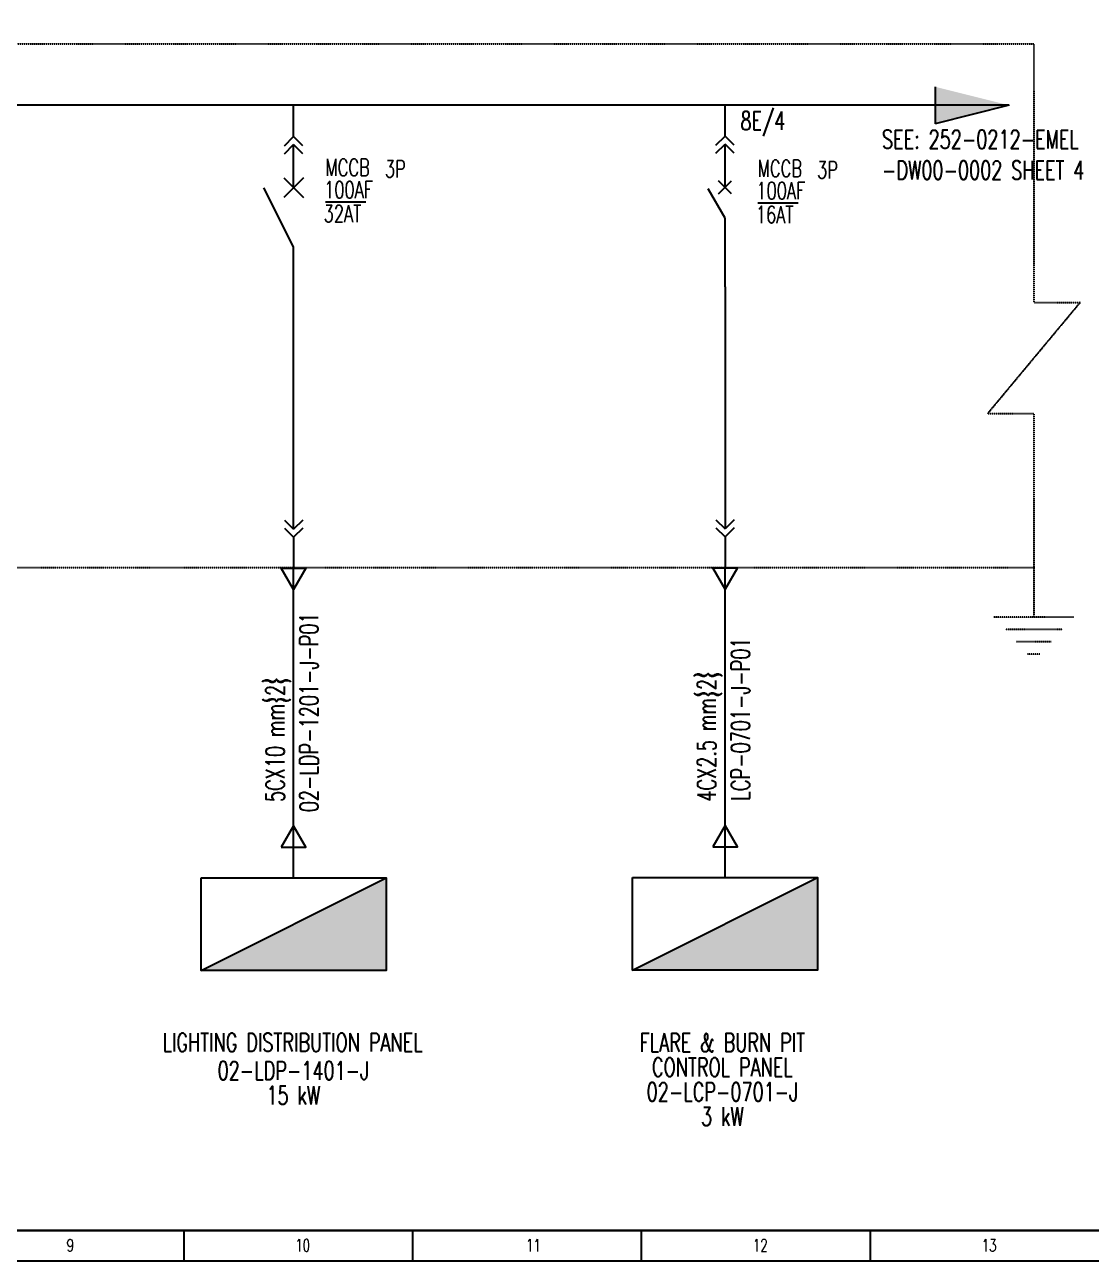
# Model space of a CAD drawing. Header units: millimetres. Extents: x 3292726 to 8935364, y 4222064 to 4817603.
# Drawn here: x 6610189 to 6855064, y 4222064 to 4505860 of the extents above; entities that cross this region are included whole.
import ezdxf
from ezdxf.enums import TextEntityAlignment as Align

# ---------------------------------------------------------------- set-up
doc = ezdxf.new("R2010")
doc.units = ezdxf.units.MM
doc.linetypes.add('JIS_02_0.7', pattern=[1.35, 0.75, -0.6])
for name, color, linetype in [('ELECTRICAL', 7, 'Continuous'), ('Label', 7, 'Continuous'), ('LGT1', 7, 'Continuous')]:
    doc.layers.add(name, color=color, linetype=linetype)
doc.styles.add('HZTXT', font='simplexs.shx', dxfattribs={"width": 0.7, "bigfont": 'hztxt.shx'})
doc.styles.add('TEG BORDER', font='txt_qlt.shx', dxfattribs={"width": 0.7, "bigfont": 'hztxt.shx'})

# ---------------------------------------------------------------- blocks, each defined once
blk = doc.blocks.new('TEG BORDER A2')
at = {"linetype": 'Continuous'}
blk.add_line((5, 5), (489, 5), dxfattribs=at)
for p, q in [((334.12, 0), (334.12, 5)), ((371.25, 0), (371.25, 5)), ((408.37, 0), (408.37, 5)), ((445.5, 0), (445.5, 5))]:
    blk.add_line(p, q)
at = {"color": 5, "lineweight": 15}
blk.add_lwpolyline([(0, 420), (594, 420), (594, 0), (0, 0)], close=True, dxfattribs=at)
blk.add_lwpolyline([(5, 415), (589, 415), (589, 5), (5, 5)], close=True)
at = {"char_height": 2, "width": 2, "attachment_point": 7, "style": 'TEG BORDER'}
for s, insert in [('9', (315.05, 1.59)), ('\\pi2.2204e-016;10', (352.17, 1.59)), ('\\pi0.3;11', (389.3, 1.59)), ('\\pi2.2204e-016;12', (426.42, 1.59)), ('\\pi2.2204e-016;13', (463.55, 1.59))]:
    blk.add_mtext(s, dxfattribs=dict(at, insert=insert))
blk = doc.blocks.new('cb')
at = {"color": 7, "linetype": 'Continuous'}
for p, q in [((1411.02, -2255.93), (1404.95, -2243.93)), ((1409.02, -2241.93), (1413.02, -2245.93)), ((1413.02, -2241.93), (1409.02, -2245.93))]:
    blk.add_line(p, q, dxfattribs=at)

msp = doc.modelspace()

# ---------------------------------------------------------------- hatches: boundary and pattern name
at = {"layer": 'ELECTRICAL'}
h = msp.add_hatch(color=256, dxfattribs=at)
h.dxf.hatch_style = 1
h.paths.add_polyline_path([(6836206, 4487365), (6819227, 4483120), (6819227, 4491609)])
at = {"layer": 'ELECTRICAL', "lineweight": -3}
h = msp.add_hatch(color=256, dxfattribs=at)
h.dxf.hatch_style = 1
h.paths.add_polyline_path([(6650692, 4288824), (6693137, 4310046), (6693137, 4288824)])
h = msp.add_hatch(color=256, dxfattribs=at)
h.dxf.hatch_style = 1
h.paths.add_polyline_path([(6749755, 4288897), (6792204, 4310121), (6792204, 4288897)])

# ---------------------------------------------------------------- linework, layer by layer
at = {"lineweight": -3}
for p, q in [((6679247, 4465219), (6688522, 4465219)), ((6778489, 4464999), (6787764, 4464999))]:
    msp.add_line(p, q, dxfattribs=at)
for p, q in [((6671914, 4440746), (6671914, 4454876)), ((6671914, 4390077), (6671914, 4440746))]:
    msp.add_line(p, q)
at = {"color": 1, "linetype": 'JIS_02_0.7', "lineweight": -3, "ltscale": 20}
for p, q in [((6852478, 4442087), (6831254, 4416618)), ((6841866, 4442087), (6852478, 4442087)), ((6831254, 4416618), (6841866, 4416618)), ((6841866, 4381244), (6841866, 4369925)), ((6851063, 4369925), (6832669, 4369925)), ((6848469, 4367095), (6835263, 4367095)), ((6845875, 4364265), (6837857, 4364265)), ((6843281, 4361435), (6840451, 4361435))]:
    msp.add_line(p, q, dxfattribs=at)
at = {"color": 6}
msp.add_lwpolyline([(6174016, 4816337), (7014488, 4816337), (7014488, 4222064), (6174016, 4222064)], close=True, dxfattribs=at)
at = {"color": 1, "linetype": 'JIS_02_0.7', "lineweight": -3, "ltscale": 20}
for points in [[(6205145, 4466141), (6205145, 4501514), (6841866, 4501514), (6841866, 4442087)], [(6841866, 4416618), (6841866, 4381244), (6205145, 4381244), (6205145, 4440672)]]:
    msp.add_lwpolyline(points, dxfattribs=at)
at = {"layer": 'ELECTRICAL'}
for p, q in [((6819227, 4491609), (6819227, 4483120)), ((6836206, 4487365), (6210805, 4487365)), ((6671914, 4480201), (6671914, 4487275)), ((6770980, 4480290), (6770980, 4487365)), ((6836206, 4487365), (6819227, 4483120)), ((6669814, 4478100), (6671914, 4480201)), ((6669814, 4476261), (6671914, 4478362)), ((6674015, 4478100), (6671914, 4480201)), ((6674015, 4476261), (6671914, 4478362)), ((6671914, 4468458), (6671914, 4478362)), ((6768878, 4478189), (6770980, 4480290)), ((6768878, 4476349), (6770980, 4478451)), ((6773081, 4478189), (6770980, 4480290)), ((6773081, 4476349), (6770980, 4478451)), ((6770980, 4468546), (6770980, 4478451)), ((6769479, 4467045), (6772480, 4470047)), ((6772480, 4467045), (6769479, 4470047)), ((6770980, 4461471), (6767088, 4468211)), ((6770980, 4445669), (6770980, 4461471)), ((6770980, 4445669), (6770980, 4390159)), ((6669814, 4392178), (6671914, 4390077)), ((6669814, 4390338), (6671914, 4388237)), ((6674015, 4392178), (6671914, 4390077)), ((6674015, 4390338), (6671914, 4388237)), ((6768878, 4392260), (6770980, 4390159)), ((6768878, 4390420), (6770980, 4388319)), ((6773081, 4392260), (6770980, 4390159)), ((6773081, 4390420), (6770980, 4388319)), ((6671914, 4388237), (6671914, 4381163)), ((6770980, 4388319), (6770980, 4381244)), ((6671914, 4310046), (6671914, 4381163)), ((6770980, 4310077), (6770980, 4381244))]:
    msp.add_line(p, q, dxfattribs=at)
at = {"layer": 'ELECTRICAL', "lineweight": -3}
for p, q in [((6650692, 4288824), (6693137, 4310046)), ((6749755, 4288897), (6792204, 4310121))]:
    msp.add_line(p, q, dxfattribs=at)
at = {"layer": 'ELECTRICAL'}
for points in [[(6669085, 4381120), (6674744, 4381120), (6671914, 4376219), (6669085, 4381120)], [(6768150, 4381244), (6773809, 4381244), (6770980, 4376343), (6768150, 4381244)], [(6669085, 4317121), (6674744, 4317121), (6671914, 4322022), (6669085, 4317121)], [(6768150, 4317196), (6773809, 4317196), (6770980, 4322097), (6768150, 4317196)]]:
    msp.add_lwpolyline(points, dxfattribs=at)
at = {"layer": 'ELECTRICAL', "lineweight": -3}
for points in [[(6650692, 4310046), (6693137, 4310046), (6693137, 4288824), (6650692, 4288824)], [(6749755, 4310121), (6792204, 4310121), (6792204, 4288897), (6749755, 4288897)]]:
    msp.add_lwpolyline(points, close=True, dxfattribs=at)

# ---------------------------------------------------------------- block references
for name, p, xscale, yscale, zscale in [('TEG BORDER A2', (6174016, 4222064), 1414.935625758968, 1414.935625758968, 1414.935625758968), ('cb', (5074846, 7008267), 1131.857714199033, 1131.857714199033, 1131.857714199033)]:
    msp.add_blockref(name, p, dxfattribs=dict(xscale=xscale, yscale=yscale, zscale=zscale))

# ---------------------------------------------------------------- texts
at = {"lineweight": -3, "style": 'HZTXT', "width": 0.7}
msp.add_text('100AF', height=3900, dxfattribs=at).set_placement((6678929, 4466047))
at = {"layer": 'ELECTRICAL', "style": 'HZTXT', "width": 0.7}
for s, height, p in [('8E/4', 4244.8, (6774517, 4483827)), ('SEE: 252-0212-EMEL', 4244.47, (6807007, 4479563)), ('-DW00-0002 SHEET 4', 4244.47, (6807007, 4472489))]:
    msp.add_text(s, height=height, dxfattribs=at).set_placement(p, align=Align.MIDDLE_LEFT)
at = {"layer": 'ELECTRICAL', "lineweight": -3, "style": 'HZTXT', "width": 0.7}
for s, height, p in [('02-LDP-1201-J-P01', 4244.47, (6675451, 4348063)), ('LCP-0701-J-P01', 4244.81, (6774517, 4346516))]:
    msp.add_text(s, height=height, rotation=90, dxfattribs=at).set_placement(p, align=Align.MIDDLE_CENTER)
for s, p in [('4CX2.5 mm{2}', (6768885, 4327561)), ('5CX10 mm{2}', (6669820, 4327485))]:
    msp.add_text(s, height=4244.47, rotation=90, dxfattribs=at).set_placement(p)
for s, height, p in [('LIGHTING DISTRIBUTION PANEL', 4244.47, (6671677, 4272299)), ('FLARE & BURN PIT', 4244.81, (6770363, 4272270)), ('CONTROL PANEL', 4244.81, (6770363, 4266610)), ('02-LDP-1401-J', 4244.47, (6671850, 4265819)), ('02-LCP-0701-J', 4244.81, (6770363, 4260951)), ('15 kW', 4244.5, (6671850, 4260160)), ('3 kW', 4244.8, (6770363, 4255291))]:
    msp.add_text(s, height=height, dxfattribs=at).set_placement(p, align=Align.MIDDLE_CENTER)
at = {"layer": 'Label', "color": 7, "lineweight": -3, "style": 'HZTXT', "width": 0.7}
msp.add_text('100AF', height=3900, dxfattribs=at).set_placement((6778171, 4465827))
at = {"layer": 'LGT1', "lineweight": -3, "style": 'HZTXT', "width": 0.7}
for s, p in [('MCCB', (6679242, 4471153)), ('3P', (6692874, 4470816)), ('32AT', (6678823, 4460564))]:
    msp.add_text(s, height=3900, dxfattribs=at).set_placement(p)
at = {"layer": 'LGT1', "color": 7, "lineweight": -3, "style": 'HZTXT', "width": 0.7}
for s, p in [('MCCB', (6778484, 4470933)), ('3P', (6792116, 4470597)), ('16AT', (6778065, 4460344))]:
    msp.add_text(s, height=3900, dxfattribs=at).set_placement(p)

doc.saveas('drawing.dxf')
